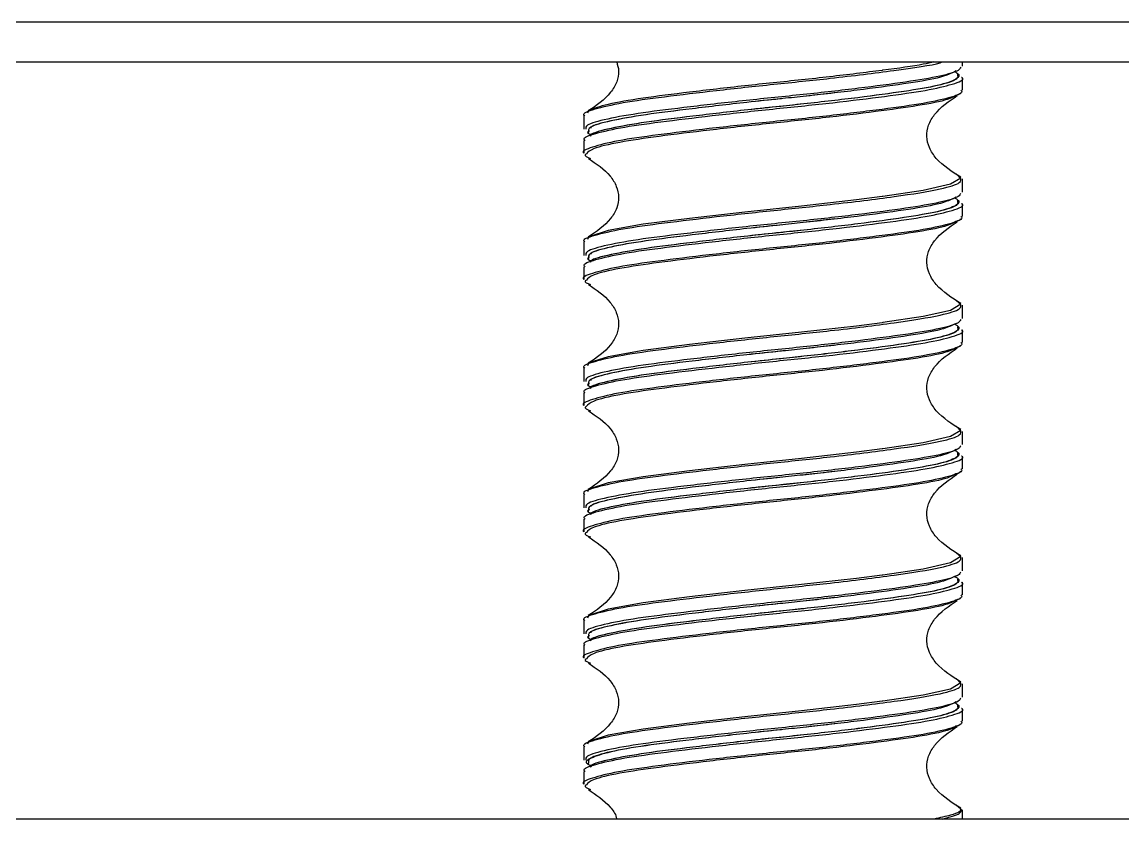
# Model space of a CAD drawing. Header units: millimetres. Extents: x 15 to 1184, y 5 to 1288.
# Drawn here: x 357.72 to 380.96, y 536.6 to 553.44 of the extents above; entities that cross this region are included whole.
import ezdxf

# ---------------------------------------------------------------- set-up
doc = ezdxf.new("R2010")
doc.units = ezdxf.units.MM

msp = doc.modelspace()

# ---------------------------------------------------------------- linework, layer by layer
at = {"color": 7, "linetype": 'Continuous', "lineweight": 25}
for p, q in [((301.709, 553.444), (445.709, 553.444)), ((301.709, 552.601), (445.709, 552.601)), ((377.588, 552.512), (377.588, 552.601)), ((377.588, 552.003), (377.588, 552.272)), ((374.891, 551.948), (374.221, 551.87)), ((369.588, 551.46), (369.588, 551.178)), ((369.692, 551.571), (369.67, 551.514)), ((369.588, 550.938), (369.588, 550.67)), ((377.455, 550.233), (377.516, 550.181)), ((377.588, 549.845), (377.588, 550.126)), ((377.588, 549.336), (377.588, 549.605)), ((374.891, 549.281), (374.221, 549.204)), ((369.692, 548.904), (369.67, 548.848)), ((369.588, 548.793), (369.588, 548.511)), ((369.588, 548.272), (369.588, 548.003)), ((377.455, 547.567), (377.516, 547.515)), ((377.588, 547.178), (377.588, 547.459)), ((377.588, 546.67), (377.588, 546.939)), ((374.891, 546.614), (374.221, 546.537)), ((369.588, 546.127), (369.588, 545.845)), ((369.692, 546.238), (369.67, 546.181)), ((369.588, 545.605), (369.588, 545.336)), ((377.455, 544.9), (377.516, 544.848)), ((377.588, 544.512), (377.588, 544.793)), ((377.588, 544.003), (377.588, 544.272)), ((374.891, 543.948), (374.221, 543.87)), ((369.692, 543.571), (369.67, 543.514)), ((369.588, 543.46), (369.588, 543.178)), ((369.588, 542.938), (369.588, 542.67)), ((377.455, 542.233), (377.516, 542.181)), ((377.588, 541.845), (377.588, 542.126)), ((377.588, 541.336), (377.588, 541.605)), ((374.891, 541.281), (374.221, 541.204)), ((369.588, 540.793), (369.588, 540.511)), ((369.692, 540.904), (369.67, 540.848)), ((369.588, 540.272), (369.588, 540.003)), ((377.455, 539.567), (377.516, 539.515)), ((377.588, 539.178), (377.588, 539.459)), ((377.588, 538.67), (377.588, 538.939)), ((374.891, 538.614), (374.221, 538.537)), ((369.588, 538.127), (369.588, 537.845)), ((369.692, 538.238), (369.67, 538.181)), ((369.588, 537.605), (369.588, 537.336)), ((377.455, 536.9), (377.516, 536.848)), ((377.588, 536.601), (377.588, 536.793)), ((467.042, 536.601), (280.375, 536.601))]:
    msp.add_line(p, q, dxfattribs=at)
at = {"color": 8, "linetype": 'Continuous', "lineweight": 25, "flags": 128}
for points in [[(377.516, 550.181), (377.556, 550.147), (377.334, 550.014), (376.763, 549.883), (375.907, 549.757), (375.891, 549.755), (375.348, 549.686), (374.19, 549.554), (372.992, 549.428), (371.825, 549.294), (370.844, 549.168), (370.106, 549.037), (369.692, 548.904), (369.692, 548.904)], [(377.516, 547.515), (377.556, 547.48), (377.334, 547.348), (376.763, 547.217), (375.907, 547.09), (375.891, 547.088), (375.348, 547.019), (374.19, 546.888), (372.992, 546.762), (371.825, 546.627), (370.844, 546.501), (370.106, 546.37), (369.692, 546.238), (369.692, 546.238)], [(377.516, 544.848), (377.556, 544.813), (377.334, 544.681), (376.763, 544.55), (375.907, 544.424), (375.891, 544.422), (375.348, 544.352), (374.19, 544.221), (372.992, 544.095), (371.825, 543.961), (370.844, 543.835), (370.106, 543.704), (369.692, 543.571), (369.692, 543.571)], [(377.516, 542.181), (377.556, 542.147), (377.334, 542.014), (376.763, 541.883), (375.907, 541.757), (375.891, 541.755), (375.348, 541.686), (374.19, 541.554), (372.992, 541.428), (371.825, 541.294), (370.844, 541.168), (370.106, 541.037), (369.692, 540.904), (369.692, 540.904)], [(377.516, 539.515), (377.556, 539.48), (377.334, 539.348), (376.763, 539.217), (375.907, 539.09), (375.891, 539.088), (375.348, 539.019), (374.19, 538.888), (372.992, 538.762), (371.825, 538.627), (370.844, 538.501), (370.106, 538.37), (369.692, 538.238), (369.692, 538.238)]]:
    msp.add_lwpolyline(points, dxfattribs=at)
at = {"color": 7, "linetype": 'Continuous', "lineweight": 25}
for points, knots in [([(369.611, 551.46), (369.604, 551.466), (369.545, 551.515), (369.793, 551.604), (370.359, 551.741), (371.264, 551.864), (372.373, 551.997), (373.596, 552.129), (374.93, 552.263), (376.182, 552.425), (376.976, 552.533), (377.156, 552.595), (377.173, 552.601)], [0, 0, 0, 0, 0.016208, 0.129015, 0.243943, 0.356309, 0.470634, 0.584823, 0.697281, 0.840497, 0.984342, 1, 1, 1, 1]), ([(370.283, 552.601), (370.302, 552.538), (370.342, 552.399), (370.293, 552.168), (370.102, 551.845), (369.857, 551.682), (369.683, 551.566)], [0, 0, 0, 0, 0.152795, 0.333157, 0.529456, 1, 1, 1, 1]), ([(377.553, 552.488), (377.543, 552.466), (377.515, 552.405), (377.14, 552.295), (376.429, 552.176), (375.419, 552.042), (374.242, 551.91), (373.001, 551.786), (371.822, 551.65), (370.797, 551.525), (370.047, 551.394), (369.627, 551.275), (369.628, 551.205), (369.629, 551.178)], [0, 0, 0, 0, 0.050752, 0.14174, 0.239732, 0.339504, 0.439061, 0.537198, 0.637467, 0.735693, 0.835134, 0.934995, 1, 1, 1, 1]), ([(377.418, 552.397), (377.441, 552.386), (377.548, 552.332), (377.503, 552.237), (377.116, 552.1), (376.389, 551.977), (375.406, 551.844), (374.253, 551.712), (373.036, 551.588), (371.878, 551.451), (370.865, 551.327), (370.136, 551.196), (369.749, 551.095), (369.735, 551.042), (369.732, 551.032)], [0, 0, 0, 0, 0.025469, 0.119899, 0.21604, 0.31002, 0.40571, 0.501193, 0.595313, 0.691481, 0.785686, 0.881057, 0.976833, 1, 1, 1, 1]), ([(377.458, 552.409), (377.355, 552.358), (377.163, 552.263), (376.376, 552.135), (375.396, 552.002), (374.462, 551.895), (373.895, 551.836), (373.731, 551.818)], [0, 0, 0, 0, 0.248225, 0.46621, 0.688159, 0.909629, 1, 1, 1, 1]), ([(369.616, 550.938), (369.608, 550.946), (369.551, 550.998), (369.811, 551.088), (370.394, 551.225), (371.309, 551.348), (372.426, 551.481), (373.653, 551.614), (374.877, 551.737), (375.972, 551.874), (376.863, 551.999), (377.4, 552.13), (377.655, 552.223), (377.577, 552.269), (377.572, 552.272)], [0, 0, 0, 0, 0.018248, 0.11493, 0.213427, 0.309732, 0.407717, 0.505583, 0.601967, 0.700482, 0.797036, 0.894683, 0.992836, 1, 1, 1, 1]), ([(377.553, 552.003), (377.564, 551.993), (377.615, 551.94), (377.336, 551.838), (376.723, 551.707), (375.79, 551.583), (374.665, 551.446), (373.432, 551.322), (372.215, 551.19), (371.13, 551.057), (370.259, 550.934), (369.745, 550.797), (369.528, 550.714), (369.589, 550.67), (369.59, 550.67)], [0, 0, 0, 0, 0.024544, 0.122637, 0.220352, 0.316835, 0.415345, 0.511772, 0.609561, 0.707597, 0.803858, 0.902335, 0.999085, 1, 1, 1, 1]), ([(377.557, 550.162), (377.369, 550.28), (377.101, 550.447), (376.882, 550.777), (376.821, 551.026), (376.864, 551.275), (377.057, 551.604), (377.305, 551.771), (377.48, 551.888)], [0, 0, 0, 0, 0.278352, 0.394277, 0.499967, 0.605663, 0.721601, 1, 1, 1, 1]), ([(377.54, 551.949), (377.542, 551.946), (377.559, 551.928), (377.499, 551.909), (377.449, 551.893)], [0, 0, 0, 0, 0.1675637, 1, 1, 1, 1]), ([(373.75, 551.661), (373.517, 551.636), (372.877, 551.57), (371.873, 551.451), (370.86, 551.327), (370.128, 551.196), (369.737, 551.093), (369.724, 551.038), (369.721, 551.026)], [0, 0, 0, 0, 0.119372, 0.32656, 0.529524, 0.734998, 0.94134, 1, 1, 1, 1]), ([(373.769, 551.822), (373.524, 551.797), (372.874, 551.729), (371.862, 551.609), (370.853, 551.485), (370.132, 551.353), (369.754, 551.257), (369.738, 551.208), (369.736, 551.202)], [0, 0, 0, 0, 0.128457, 0.34054, 0.548296, 0.758623, 0.969841, 1, 1, 1, 1]), ([(369.709, 551.145), (369.679, 551.129), (369.646, 551.111), (369.691, 551.092), (369.695, 551.091)], [0, 0, 0, 0, 0.922928, 1, 1, 1, 1]), ([(369.686, 551.113), (369.68, 551.107), (369.663, 551.091), (369.716, 551.074), (369.75, 551.063)], [0, 0, 0, 0, 0.368279, 1, 1, 1, 1]), ([(369.642, 550.656), (369.633, 550.65), (369.58, 550.619), (369.66, 550.588), (369.727, 550.561)], [0, 0, 0, 0, 0.172983, 1, 1, 1, 1]), ([(369.686, 550.561), (369.853, 550.45), (370.09, 550.292), (370.286, 549.981), (370.34, 549.743), (370.295, 549.502), (370.101, 549.178), (369.856, 549.015), (369.683, 548.9)], [0, 0, 0, 0, 0.273015, 0.389183, 0.496396, 0.603608, 0.720294, 1, 1, 1, 1]), ([(369.611, 548.793), (369.604, 548.799), (369.545, 548.849), (369.793, 548.937), (370.359, 549.074), (371.264, 549.197), (372.372, 549.33), (373.598, 549.463), (374.923, 549.597), (376.213, 549.758), (377.132, 549.903), (377.579, 550.042), (377.559, 550.117), (377.55, 550.15)], [0, 0, 0, 0, 0.013651, 0.108666, 0.205466, 0.300109, 0.396402, 0.49258, 0.5873, 0.707927, 0.829084, 0.925888, 1, 1, 1, 1]), ([(377.553, 549.821), (377.543, 549.799), (377.515, 549.738), (377.14, 549.628), (376.429, 549.509), (375.419, 549.376), (374.242, 549.243), (373.001, 549.12), (371.822, 548.983), (370.797, 548.859), (370.047, 548.727), (369.627, 548.608), (369.628, 548.539), (369.629, 548.511)], [0, 0, 0, 0, 0.050752, 0.14174, 0.239732, 0.339504, 0.439061, 0.537198, 0.637467, 0.735693, 0.835134, 0.934996, 1, 1, 1, 1]), ([(369.616, 548.272), (369.608, 548.28), (369.551, 548.331), (369.811, 548.421), (370.394, 548.559), (371.309, 548.681), (372.426, 548.815), (373.653, 548.947), (374.877, 549.071), (375.972, 549.207), (376.863, 549.332), (377.4, 549.463), (377.655, 549.556), (377.577, 549.602), (377.572, 549.605)], [0, 0, 0, 0, 0.018248, 0.11493, 0.213428, 0.309732, 0.407716, 0.505583, 0.601967, 0.700482, 0.797036, 0.894683, 0.992836, 1, 1, 1, 1]), ([(377.418, 549.73), (377.441, 549.719), (377.548, 549.665), (377.503, 549.57), (377.116, 549.434), (376.389, 549.311), (375.406, 549.177), (374.253, 549.045), (373.036, 548.921), (371.878, 548.785), (370.865, 548.66), (370.136, 548.529), (369.749, 548.428), (369.735, 548.375), (369.732, 548.365)], [0, 0, 0, 0, 0.025469, 0.119899, 0.21604, 0.31002, 0.40571, 0.501193, 0.595313, 0.69148, 0.785686, 0.881057, 0.976833, 1, 1, 1, 1]), ([(377.458, 549.742), (377.355, 549.692), (377.163, 549.597), (376.376, 549.468), (375.396, 549.335), (374.462, 549.229), (373.895, 549.169), (373.731, 549.152)], [0, 0, 0, 0, 0.248225, 0.46621, 0.688159, 0.909629, 1, 1, 1, 1]), ([(377.553, 549.336), (377.564, 549.326), (377.615, 549.273), (377.336, 549.172), (376.723, 549.04), (375.79, 548.916), (374.665, 548.779), (373.432, 548.655), (372.215, 548.523), (371.13, 548.39), (370.259, 548.267), (369.745, 548.13), (369.528, 548.047), (369.589, 548.004), (369.59, 548.003)], [0, 0, 0, 0, 0.024544, 0.122637, 0.220352, 0.316835, 0.415345, 0.511772, 0.609561, 0.707597, 0.803858, 0.902335, 0.999085, 1, 1, 1, 1]), ([(373.769, 549.156), (373.524, 549.13), (372.874, 549.062), (371.862, 548.942), (370.853, 548.818), (370.132, 548.687), (369.754, 548.59), (369.738, 548.542), (369.736, 548.536)], [0, 0, 0, 0, 0.128456, 0.34054, 0.548296, 0.758623, 0.969841, 1, 1, 1, 1]), ([(377.557, 547.496), (377.369, 547.614), (377.101, 547.781), (376.882, 548.11), (376.821, 548.359), (376.864, 548.608), (377.057, 548.937), (377.305, 549.104), (377.48, 549.222)], [0, 0, 0, 0, 0.278352, 0.394277, 0.499982, 0.605663, 0.721601, 1, 1, 1, 1]), ([(377.54, 549.282), (377.542, 549.279), (377.559, 549.261), (377.499, 549.242), (377.449, 549.227)], [0, 0, 0, 0, 0.1675637, 1, 1, 1, 1]), ([(373.75, 548.994), (373.517, 548.97), (372.877, 548.903), (371.873, 548.785), (370.86, 548.66), (370.128, 548.529), (369.737, 548.426), (369.724, 548.372), (369.721, 548.36)], [0, 0, 0, 0, 0.119372, 0.326559, 0.529523, 0.734998, 0.941339, 1, 1, 1, 1]), ([(369.709, 548.479), (369.679, 548.463), (369.646, 548.445), (369.691, 548.426), (369.695, 548.424)], [0, 0, 0, 0, 0.9229195, 1, 1, 1, 1]), ([(369.686, 548.447), (369.68, 548.441), (369.663, 548.425), (369.716, 548.407), (369.75, 548.397)], [0, 0, 0, 0, 0.368269, 1, 1, 1, 1]), ([(369.642, 547.989), (369.633, 547.984), (369.58, 547.953), (369.66, 547.921), (369.727, 547.895)], [0, 0, 0, 0, 0.172987, 1, 1, 1, 1]), ([(369.686, 547.894), (369.853, 547.783), (370.09, 547.625), (370.286, 547.314), (370.34, 547.076), (370.295, 546.836), (370.101, 546.512), (369.856, 546.348), (369.683, 546.233)], [0, 0, 0, 0, 0.273017, 0.389185, 0.496398, 0.603599, 0.720285, 1, 1, 1, 1]), ([(369.611, 546.127), (369.604, 546.133), (369.545, 546.182), (369.793, 546.271), (370.359, 546.408), (371.264, 546.531), (372.372, 546.664), (373.598, 546.796), (374.923, 546.93), (376.213, 547.092), (377.132, 547.236), (377.579, 547.375), (377.559, 547.45), (377.55, 547.483)], [0, 0, 0, 0, 0.013651, 0.108666, 0.205466, 0.300109, 0.396402, 0.49258, 0.5873, 0.707927, 0.829084, 0.925888, 1, 1, 1, 1]), ([(377.553, 547.155), (377.543, 547.133), (377.515, 547.071), (377.14, 546.961), (376.429, 546.842), (375.419, 546.709), (374.242, 546.577), (373.001, 546.453), (371.822, 546.316), (370.797, 546.192), (370.047, 546.06), (369.627, 545.942), (369.628, 545.872), (369.629, 545.845)], [0, 0, 0, 0, 0.050752, 0.14174, 0.239732, 0.339504, 0.439061, 0.537198, 0.637467, 0.735693, 0.835134, 0.934996, 1, 1, 1, 1]), ([(377.418, 547.064), (377.441, 547.052), (377.548, 546.999), (377.503, 546.903), (377.116, 546.767), (376.389, 546.644), (375.406, 546.511), (374.253, 546.378), (373.036, 546.255), (371.878, 546.118), (370.865, 545.994), (370.136, 545.862), (369.749, 545.761), (369.735, 545.709), (369.732, 545.698)], [0, 0, 0, 0, 0.025469, 0.119899, 0.21604, 0.31002, 0.40571, 0.501192, 0.595313, 0.69148, 0.785686, 0.881057, 0.976833, 1, 1, 1, 1]), ([(377.458, 547.075), (377.355, 547.025), (377.163, 546.93), (376.376, 546.802), (375.396, 546.668), (374.462, 546.562), (373.895, 546.502), (373.731, 546.485)], [0, 0, 0, 0, 0.248224, 0.46621, 0.688159, 0.909629, 1, 1, 1, 1]), ([(369.616, 545.605), (369.608, 545.613), (369.551, 545.664), (369.811, 545.755), (370.394, 545.892), (371.309, 546.015), (372.426, 546.148), (373.653, 546.28), (374.877, 546.404), (375.972, 546.541), (376.863, 546.665), (377.4, 546.796), (377.655, 546.89), (377.577, 546.936), (377.572, 546.939)], [0, 0, 0, 0, 0.018248, 0.11493, 0.213428, 0.309732, 0.407716, 0.505584, 0.601967, 0.700482, 0.797036, 0.894683, 0.992836, 1, 1, 1, 1]), ([(377.553, 546.67), (377.564, 546.659), (377.615, 546.606), (377.336, 546.505), (376.723, 546.374), (375.79, 546.249), (374.665, 546.113), (373.432, 545.989), (372.215, 545.857), (371.13, 545.723), (370.259, 545.601), (369.745, 545.463), (369.528, 545.381), (369.589, 545.337), (369.59, 545.336)], [0, 0, 0, 0, 0.024544, 0.122637, 0.220352, 0.316835, 0.415345, 0.511772, 0.609561, 0.707597, 0.803858, 0.902335, 0.999085, 1, 1, 1, 1]), ([(377.557, 544.829), (377.369, 544.947), (377.101, 545.114), (376.882, 545.444), (376.821, 545.693), (376.864, 545.941), (377.057, 546.271), (377.305, 546.437), (377.48, 546.555)], [0, 0, 0, 0, 0.2783485, 0.3942722, 0.4999766, 0.6056708, 0.7215948, 1, 1, 1, 1]), ([(377.54, 546.615), (377.542, 546.612), (377.559, 546.595), (377.499, 546.576), (377.449, 546.56)], [0, 0, 0, 0, 0.1675637, 1, 1, 1, 1]), ([(373.75, 546.327), (373.517, 546.303), (372.877, 546.236), (371.873, 546.118), (370.86, 545.994), (370.128, 545.862), (369.737, 545.759), (369.724, 545.705), (369.721, 545.693)], [0, 0, 0, 0, 0.119372, 0.326559, 0.529523, 0.734998, 0.941339, 1, 1, 1, 1]), ([(373.769, 546.489), (373.524, 546.463), (372.874, 546.395), (371.862, 546.276), (370.853, 546.151), (370.132, 546.02), (369.754, 545.923), (369.738, 545.875), (369.736, 545.869)], [0, 0, 0, 0, 0.128456, 0.34054, 0.548296, 0.758624, 0.969841, 1, 1, 1, 1]), ([(369.709, 545.812), (369.679, 545.796), (369.646, 545.778), (369.691, 545.759), (369.695, 545.758)], [0, 0, 0, 0, 0.9229195, 1, 1, 1, 1]), ([(369.686, 545.78), (369.68, 545.774), (369.663, 545.758), (369.716, 545.741), (369.75, 545.73)], [0, 0, 0, 0, 0.368273, 1, 1, 1, 1]), ([(369.642, 545.322), (369.633, 545.317), (369.58, 545.286), (369.66, 545.254), (369.727, 545.228)], [0, 0, 0, 0, 0.172987, 1, 1, 1, 1]), ([(369.686, 545.227), (369.853, 545.117), (370.09, 544.959), (370.286, 544.647), (370.34, 544.41), (370.295, 544.169), (370.101, 543.845), (369.856, 543.682), (369.683, 543.566)], [0, 0, 0, 0, 0.273008, 0.389187, 0.496399, 0.6036, 0.720286, 1, 1, 1, 1]), ([(369.611, 543.46), (369.604, 543.466), (369.545, 543.515), (369.793, 543.604), (370.359, 543.741), (371.264, 543.864), (372.372, 543.997), (373.598, 544.129), (374.923, 544.263), (376.213, 544.425), (377.132, 544.569), (377.579, 544.708), (377.559, 544.784), (377.55, 544.816)], [0, 0, 0, 0, 0.013652, 0.108666, 0.205466, 0.300109, 0.396402, 0.49258, 0.5873, 0.707927, 0.829084, 0.925888, 1, 1, 1, 1]), ([(377.553, 544.488), (377.543, 544.466), (377.515, 544.405), (377.14, 544.295), (376.429, 544.176), (375.419, 544.042), (374.242, 543.91), (373.001, 543.786), (371.822, 543.649), (370.797, 543.525), (370.047, 543.394), (369.627, 543.275), (369.628, 543.205), (369.629, 543.178)], [0, 0, 0, 0, 0.050752, 0.14174, 0.239732, 0.339504, 0.439061, 0.537198, 0.637467, 0.735693, 0.835134, 0.934996, 1, 1, 1, 1]), ([(377.458, 544.409), (377.355, 544.358), (377.163, 544.263), (376.376, 544.135), (375.396, 544.002), (374.462, 543.895), (373.895, 543.836), (373.731, 543.818)], [0, 0, 0, 0, 0.248224, 0.46621, 0.688159, 0.90963, 1, 1, 1, 1]), ([(369.616, 542.938), (369.608, 542.946), (369.551, 542.998), (369.811, 543.088), (370.394, 543.225), (371.309, 543.348), (372.426, 543.481), (373.653, 543.614), (374.877, 543.737), (375.972, 543.874), (376.863, 543.999), (377.4, 544.13), (377.655, 544.223), (377.577, 544.269), (377.572, 544.272)], [0, 0, 0, 0, 0.018248, 0.11493, 0.213428, 0.309732, 0.407717, 0.505584, 0.601967, 0.700482, 0.797036, 0.894683, 0.992836, 1, 1, 1, 1]), ([(377.418, 544.397), (377.441, 544.386), (377.548, 544.332), (377.503, 544.237), (377.116, 544.1), (376.389, 543.977), (375.406, 543.844), (374.253, 543.712), (373.036, 543.588), (371.878, 543.451), (370.865, 543.327), (370.136, 543.196), (369.749, 543.095), (369.735, 543.042), (369.732, 543.032)], [0, 0, 0, 0, 0.025469, 0.119899, 0.21604, 0.31002, 0.40571, 0.501192, 0.595313, 0.69148, 0.785686, 0.881057, 0.976833, 1, 1, 1, 1]), ([(377.553, 544.003), (377.564, 543.993), (377.615, 543.94), (377.336, 543.838), (376.723, 543.707), (375.79, 543.583), (374.665, 543.446), (373.432, 543.322), (372.215, 543.19), (371.13, 543.057), (370.259, 542.934), (369.745, 542.797), (369.528, 542.714), (369.589, 542.67), (369.59, 542.67)], [0, 0, 0, 0, 0.024544, 0.122637, 0.220352, 0.316835, 0.415344, 0.511772, 0.60956, 0.707597, 0.803858, 0.902335, 0.999085, 1, 1, 1, 1]), ([(377.54, 543.949), (377.542, 543.946), (377.559, 543.928), (377.499, 543.909), (377.449, 543.893)], [0, 0, 0, 0, 0.167565, 1, 1, 1, 1]), ([(373.769, 543.822), (373.524, 543.797), (372.874, 543.729), (371.862, 543.609), (370.853, 543.485), (370.132, 543.354), (369.754, 543.257), (369.738, 543.208), (369.736, 543.202)], [0, 0, 0, 0, 0.128457, 0.340541, 0.548296, 0.758624, 0.969842, 1, 1, 1, 1]), ([(377.557, 542.162), (377.369, 542.28), (377.101, 542.447), (376.882, 542.777), (376.821, 543.026), (376.864, 543.275), (377.057, 543.604), (377.305, 543.771), (377.48, 543.888)], [0, 0, 0, 0, 0.2783591, 0.3942701, 0.4999748, 0.6056694, 0.7215938, 1, 1, 1, 1]), ([(373.75, 543.661), (373.517, 543.636), (372.877, 543.57), (371.873, 543.451), (370.86, 543.327), (370.128, 543.196), (369.737, 543.093), (369.724, 543.038), (369.721, 543.026)], [0, 0, 0, 0, 0.119372, 0.32656, 0.529523, 0.734999, 0.941339, 1, 1, 1, 1]), ([(369.709, 543.145), (369.679, 543.129), (369.646, 543.111), (369.691, 543.092), (369.695, 543.091)], [0, 0, 0, 0, 0.922927, 1, 1, 1, 1]), ([(369.686, 543.113), (369.68, 543.107), (369.663, 543.091), (369.716, 543.074), (369.75, 543.063)], [0, 0, 0, 0, 0.368273, 1, 1, 1, 1]), ([(369.642, 542.656), (369.633, 542.65), (369.58, 542.619), (369.66, 542.588), (369.727, 542.561)], [0, 0, 0, 0, 0.172987, 1, 1, 1, 1]), ([(369.686, 542.561), (369.853, 542.45), (370.09, 542.292), (370.286, 541.981), (370.34, 541.743), (370.295, 541.502), (370.101, 541.178), (369.856, 541.015), (369.683, 540.9)], [0, 0, 0, 0, 0.273014, 0.389191, 0.496403, 0.603603, 0.720288, 1, 1, 1, 1]), ([(369.611, 540.793), (369.604, 540.799), (369.545, 540.849), (369.793, 540.937), (370.359, 541.074), (371.264, 541.197), (372.372, 541.33), (373.598, 541.463), (374.923, 541.597), (376.213, 541.758), (377.132, 541.903), (377.579, 542.042), (377.559, 542.117), (377.55, 542.15)], [0, 0, 0, 0, 0.013652, 0.108666, 0.205466, 0.300109, 0.396402, 0.49258, 0.5873, 0.707927, 0.829084, 0.925888, 1, 1, 1, 1]), ([(377.553, 541.821), (377.543, 541.799), (377.515, 541.738), (377.14, 541.628), (376.429, 541.509), (375.419, 541.376), (374.242, 541.243), (373.001, 541.12), (371.822, 540.983), (370.797, 540.859), (370.047, 540.727), (369.627, 540.608), (369.628, 540.539), (369.629, 540.511)], [0, 0, 0, 0, 0.050752, 0.14174, 0.239732, 0.339504, 0.439061, 0.537198, 0.637467, 0.735693, 0.835134, 0.934996, 1, 1, 1, 1]), ([(377.418, 541.73), (377.441, 541.719), (377.548, 541.665), (377.503, 541.57), (377.116, 541.434), (376.389, 541.311), (375.406, 541.177), (374.253, 541.045), (373.036, 540.921), (371.878, 540.785), (370.865, 540.66), (370.136, 540.529), (369.749, 540.428), (369.735, 540.375), (369.732, 540.365)], [0, 0, 0, 0, 0.025469, 0.119899, 0.21604, 0.31002, 0.40571, 0.501192, 0.595312, 0.69148, 0.785686, 0.881057, 0.976833, 1, 1, 1, 1]), ([(377.458, 541.742), (377.355, 541.692), (377.163, 541.597), (376.376, 541.468), (375.396, 541.335), (374.462, 541.229), (373.895, 541.169), (373.731, 541.152)], [0, 0, 0, 0, 0.248224, 0.46621, 0.688159, 0.90963, 1, 1, 1, 1]), ([(369.616, 540.272), (369.608, 540.28), (369.551, 540.331), (369.811, 540.421), (370.394, 540.558), (371.309, 540.681), (372.426, 540.815), (373.653, 540.947), (374.877, 541.071), (375.972, 541.207), (376.863, 541.332), (377.4, 541.463), (377.655, 541.556), (377.577, 541.602), (377.572, 541.605)], [0, 0, 0, 0, 0.018248, 0.11493, 0.213428, 0.309732, 0.407717, 0.505584, 0.601968, 0.700482, 0.797036, 0.894683, 0.992837, 1, 1, 1, 1]), ([(377.553, 541.336), (377.564, 541.326), (377.615, 541.273), (377.336, 541.172), (376.723, 541.04), (375.79, 540.916), (374.665, 540.779), (373.432, 540.655), (372.215, 540.523), (371.13, 540.39), (370.259, 540.267), (369.745, 540.13), (369.528, 540.047), (369.589, 540.004), (369.59, 540.003)], [0, 0, 0, 0, 0.024544, 0.122637, 0.220352, 0.316835, 0.415345, 0.511772, 0.609561, 0.707597, 0.803858, 0.902335, 0.999085, 1, 1, 1, 1]), ([(373.769, 541.156), (373.524, 541.13), (372.874, 541.062), (371.862, 540.942), (370.853, 540.818), (370.132, 540.687), (369.754, 540.59), (369.738, 540.542), (369.736, 540.536)], [0, 0, 0, 0, 0.128457, 0.340541, 0.548296, 0.758624, 0.969842, 1, 1, 1, 1]), ([(377.557, 539.496), (377.369, 539.614), (377.101, 539.781), (376.882, 540.11), (376.821, 540.359), (376.864, 540.608), (377.057, 540.937), (377.305, 541.104), (377.48, 541.222)], [0, 0, 0, 0, 0.27835, 0.394268, 0.499973, 0.605668, 0.721593, 1, 1, 1, 1]), ([(377.54, 541.282), (377.542, 541.279), (377.559, 541.261), (377.499, 541.243), (377.449, 541.227)], [0, 0, 0, 0, 0.1675637, 1, 1, 1, 1]), ([(373.75, 540.994), (373.517, 540.97), (372.877, 540.903), (371.873, 540.784), (370.86, 540.66), (370.128, 540.529), (369.737, 540.426), (369.724, 540.372), (369.721, 540.36)], [0, 0, 0, 0, 0.119372, 0.32656, 0.529523, 0.734999, 0.941339, 1, 1, 1, 1]), ([(369.709, 540.479), (369.679, 540.462), (369.646, 540.445), (369.691, 540.426), (369.695, 540.424)], [0, 0, 0, 0, 0.922927, 1, 1, 1, 1]), ([(369.686, 540.447), (369.68, 540.441), (369.663, 540.425), (369.716, 540.407), (369.75, 540.397)], [0, 0, 0, 0, 0.368273, 1, 1, 1, 1]), ([(369.642, 539.989), (369.633, 539.984), (369.58, 539.953), (369.66, 539.921), (369.727, 539.895)], [0, 0, 0, 0, 0.172985, 1, 1, 1, 1]), ([(369.686, 539.894), (369.853, 539.783), (370.09, 539.625), (370.286, 539.314), (370.34, 539.076), (370.295, 538.836), (370.101, 538.512), (369.856, 538.348), (369.683, 538.233)], [0, 0, 0, 0, 0.273015, 0.389187, 0.496399, 0.603606, 0.720291, 1, 1, 1, 1]), ([(369.611, 538.127), (369.604, 538.133), (369.545, 538.182), (369.793, 538.271), (370.359, 538.408), (371.264, 538.531), (372.372, 538.664), (373.598, 538.796), (374.923, 538.93), (376.213, 539.092), (377.132, 539.236), (377.579, 539.375), (377.559, 539.45), (377.55, 539.483)], [0, 0, 0, 0, 0.013652, 0.108666, 0.205466, 0.300109, 0.396402, 0.49258, 0.5873, 0.707927, 0.829084, 0.925888, 1, 1, 1, 1]), ([(377.553, 539.155), (377.543, 539.133), (377.515, 539.071), (377.14, 538.961), (376.429, 538.842), (375.419, 538.709), (374.242, 538.577), (373.001, 538.453), (371.822, 538.316), (370.797, 538.192), (370.047, 538.06), (369.627, 537.942), (369.628, 537.872), (369.629, 537.845)], [0, 0, 0, 0, 0.0507527, 0.1417399, 0.2397321, 0.339504, 0.4390612, 0.5371977, 0.6374673, 0.7356931, 0.835134, 0.9349956, 1, 1, 1, 1]), ([(377.418, 539.064), (377.441, 539.052), (377.548, 538.999), (377.503, 538.903), (377.116, 538.767), (376.389, 538.644), (375.406, 538.511), (374.253, 538.378), (373.036, 538.255), (371.878, 538.118), (370.865, 537.994), (370.136, 537.862), (369.749, 537.761), (369.735, 537.709), (369.732, 537.698)], [0, 0, 0, 0, 0.025469, 0.119899, 0.21604, 0.31002, 0.40571, 0.501193, 0.595313, 0.691481, 0.785686, 0.881057, 0.976833, 1, 1, 1, 1]), ([(377.458, 539.075), (377.355, 539.025), (377.163, 538.93), (376.376, 538.802), (375.396, 538.668), (374.462, 538.562), (373.895, 538.502), (373.731, 538.485)], [0, 0, 0, 0, 0.248224, 0.46621, 0.688159, 0.90963, 1, 1, 1, 1]), ([(369.616, 537.605), (369.608, 537.613), (369.551, 537.664), (369.811, 537.755), (370.394, 537.892), (371.309, 538.015), (372.426, 538.148), (373.653, 538.28), (374.877, 538.404), (375.972, 538.541), (376.863, 538.665), (377.4, 538.796), (377.655, 538.89), (377.577, 538.936), (377.572, 538.939)], [0, 0, 0, 0, 0.0182477, 0.1149299, 0.2134275, 0.3097322, 0.4077166, 0.5055834, 0.6019673, 0.700482, 0.7970363, 0.8946829, 0.9928363, 1, 1, 1, 1]), ([(377.553, 538.67), (377.564, 538.659), (377.615, 538.606), (377.336, 538.505), (376.723, 538.374), (375.79, 538.249), (374.665, 538.113), (373.432, 537.989), (372.215, 537.857), (371.13, 537.723), (370.259, 537.601), (369.745, 537.463), (369.528, 537.381), (369.589, 537.337), (369.59, 537.336)], [0, 0, 0, 0, 0.024544, 0.122637, 0.220352, 0.316835, 0.415345, 0.511772, 0.609561, 0.707597, 0.803858, 0.902335, 0.999085, 1, 1, 1, 1]), ([(377.54, 538.615), (377.542, 538.612), (377.559, 538.595), (377.499, 538.576), (377.449, 538.56)], [0, 0, 0, 0, 0.167564, 1, 1, 1, 1]), ([(373.769, 538.489), (373.524, 538.463), (372.875, 538.395), (371.86, 538.276), (370.86, 538.151), (370.103, 538.02), (369.713, 537.886), (369.587, 537.804), (369.691, 537.759), (369.695, 537.758)], [0, 0, 0, 0, 0.108501, 0.287638, 0.463119, 0.640772, 0.819177, 0.994153, 1, 1, 1, 1]), ([(377.557, 536.829), (377.369, 536.947), (377.101, 537.114), (376.882, 537.444), (376.821, 537.693), (376.864, 537.941), (377.057, 538.271), (377.305, 538.437), (377.48, 538.555)], [0, 0, 0, 0, 0.278356, 0.394274, 0.499972, 0.605667, 0.721592, 1, 1, 1, 1]), ([(373.75, 538.327), (373.517, 538.303), (372.877, 538.236), (371.873, 538.118), (370.86, 537.994), (370.128, 537.862), (369.737, 537.759), (369.724, 537.705), (369.721, 537.693)], [0, 0, 0, 0, 0.119372, 0.32656, 0.529524, 0.734999, 0.941339, 1, 1, 1, 1]), ([(369.686, 537.78), (369.68, 537.774), (369.663, 537.758), (369.716, 537.741), (369.75, 537.73)], [0, 0, 0, 0, 0.368276, 1, 1, 1, 1]), ([(369.642, 537.322), (369.633, 537.317), (369.58, 537.286), (369.66, 537.254), (369.727, 537.228)], [0, 0, 0, 0, 0.172985, 1, 1, 1, 1]), ([(369.686, 537.227), (369.848, 537.115), (370.078, 536.956), (370.263, 536.707), (370.281, 536.613), (370.283, 536.601)], [0, 0, 0, 0, 0.6731548, 0.9595813, 1, 1, 1, 1]), ([(377.173, 536.601), (377.318, 536.64), (377.592, 536.714), (377.563, 536.784), (377.55, 536.816)], [0, 0, 0, 0, 0.5301268, 1, 1, 1, 1])]:
    msp.add_open_spline(points, degree=3, knots=knots, dxfattribs=at)
at = {"color": 8, "linetype": 'Continuous', "lineweight": 25}
for points, knots in [([(376.988, 552.601), (376.918, 552.584), (376.674, 552.523), (376.226, 552.466), (375.725, 552.4), (375.189, 552.331), (374.205, 552.22), (372.974, 552.096), (371.804, 551.959), (370.802, 551.835), (370.033, 551.703), (369.806, 551.615), (369.692, 551.571)], [0, 0, 0, 0, 0.049726, 0.174635, 0.176669, 0.242613, 0.369237, 0.494052, 0.621582, 0.746513, 0.872988, 1, 1, 1, 1]), ([(377.482, 552.337), (377.492, 552.304), (377.514, 552.228), (377.114, 552.1), (376.397, 551.977), (375.409, 551.844), (374.48, 551.738), (373.914, 551.678), (373.75, 551.661)], [0, 0, 0, 0, 0.151827, 0.345977, 0.535761, 0.729, 0.921822, 1, 1, 1, 1]), ([(377.449, 551.893), (377.401, 551.865), (377.282, 551.792), (376.687, 551.675), (375.779, 551.551), (374.658, 551.414), (373.436, 551.291), (372.229, 551.159), (371.148, 551.025), (370.3, 550.902), (369.749, 550.772), (369.676, 550.692), (369.642, 550.656)], [0, 0, 0, 0, 0.068758, 0.174058, 0.27803, 0.384186, 0.488097, 0.593477, 0.699123, 0.802853, 0.908975, 1, 1, 1, 1]), ([(373.731, 551.818), (373.498, 551.794), (372.86, 551.727), (371.858, 551.609), (370.851, 551.485), (370.109, 551.353), (369.677, 551.226), (369.683, 551.149), (369.686, 551.113)], [0, 0, 0, 0, 0.106648, 0.292585, 0.474726, 0.659126, 0.844308, 1, 1, 1, 1]), ([(377.482, 549.67), (377.492, 549.637), (377.514, 549.561), (377.114, 549.434), (376.397, 549.311), (375.409, 549.177), (374.48, 549.071), (373.914, 549.011), (373.75, 548.994)], [0, 0, 0, 0, 0.151828, 0.345978, 0.535762, 0.728999, 0.921822, 1, 1, 1, 1]), ([(377.449, 549.227), (377.401, 549.198), (377.282, 549.125), (376.687, 549.009), (375.779, 548.885), (374.658, 548.748), (373.436, 548.624), (372.229, 548.492), (371.148, 548.359), (370.3, 548.236), (369.749, 548.105), (369.676, 548.026), (369.642, 547.989)], [0, 0, 0, 0, 0.068757, 0.174059, 0.27803, 0.384186, 0.488097, 0.593476, 0.699123, 0.802853, 0.908975, 1, 1, 1, 1]), ([(373.731, 549.152), (373.498, 549.127), (372.86, 549.061), (371.858, 548.942), (370.851, 548.818), (370.109, 548.687), (369.677, 548.56), (369.683, 548.482), (369.686, 548.447)], [0, 0, 0, 0, 0.106647, 0.292585, 0.474726, 0.659126, 0.844308, 1, 1, 1, 1]), ([(377.482, 547.004), (377.492, 546.97), (377.514, 546.894), (377.114, 546.767), (376.397, 546.644), (375.409, 546.51), (374.48, 546.404), (373.914, 546.345), (373.75, 546.327)], [0, 0, 0, 0, 0.151828, 0.345978, 0.535762, 0.729, 0.921821, 1, 1, 1, 1]), ([(377.449, 546.56), (377.401, 546.531), (377.282, 546.459), (376.687, 546.342), (375.779, 546.218), (374.658, 546.081), (373.436, 545.957), (372.229, 545.825), (371.148, 545.692), (370.3, 545.569), (369.749, 545.438), (369.676, 545.359), (369.642, 545.322)], [0, 0, 0, 0, 0.068757, 0.174059, 0.27803, 0.384186, 0.488097, 0.593476, 0.699123, 0.802853, 0.908975, 1, 1, 1, 1]), ([(373.731, 546.485), (373.498, 546.461), (372.86, 546.394), (371.858, 546.276), (370.851, 546.152), (370.109, 546.02), (369.677, 545.893), (369.683, 545.815), (369.686, 545.78)], [0, 0, 0, 0, 0.106647, 0.292585, 0.474726, 0.659126, 0.844308, 1, 1, 1, 1]), ([(377.482, 544.337), (377.492, 544.304), (377.514, 544.228), (377.114, 544.1), (376.397, 543.977), (375.409, 543.844), (374.48, 543.738), (373.914, 543.678), (373.75, 543.661)], [0, 0, 0, 0, 0.151828, 0.345978, 0.535762, 0.729, 0.921822, 1, 1, 1, 1]), ([(377.449, 543.893), (377.401, 543.865), (377.282, 543.792), (376.687, 543.675), (375.779, 543.551), (374.658, 543.414), (373.436, 543.291), (372.229, 543.159), (371.148, 543.025), (370.3, 542.902), (369.749, 542.771), (369.676, 542.692), (369.642, 542.656)], [0, 0, 0, 0, 0.068758, 0.174059, 0.278031, 0.384186, 0.488097, 0.593477, 0.699123, 0.802853, 0.908976, 1, 1, 1, 1]), ([(373.731, 543.818), (373.498, 543.794), (372.86, 543.727), (371.858, 543.609), (370.851, 543.485), (370.109, 543.353), (369.677, 543.226), (369.683, 543.149), (369.686, 543.113)], [0, 0, 0, 0, 0.106647, 0.292586, 0.474727, 0.659127, 0.844308, 1, 1, 1, 1]), ([(377.482, 541.67), (377.492, 541.637), (377.514, 541.561), (377.114, 541.434), (376.397, 541.311), (375.409, 541.177), (374.48, 541.071), (373.914, 541.011), (373.75, 540.994)], [0, 0, 0, 0, 0.151828, 0.345978, 0.535762, 0.729, 0.921822, 1, 1, 1, 1]), ([(377.449, 541.227), (377.401, 541.198), (377.282, 541.125), (376.687, 541.009), (375.779, 540.885), (374.658, 540.748), (373.436, 540.624), (372.229, 540.492), (371.148, 540.358), (370.3, 540.236), (369.749, 540.105), (369.676, 540.026), (369.642, 539.989)], [0, 0, 0, 0, 0.068758, 0.174059, 0.27803, 0.384186, 0.488097, 0.593477, 0.699123, 0.802853, 0.908975, 1, 1, 1, 1]), ([(373.731, 541.152), (373.498, 541.127), (372.86, 541.061), (371.858, 540.942), (370.851, 540.818), (370.109, 540.687), (369.677, 540.56), (369.683, 540.482), (369.686, 540.447)], [0, 0, 0, 0, 0.106647, 0.292586, 0.474727, 0.659127, 0.844308, 1, 1, 1, 1]), ([(377.482, 539.004), (377.492, 538.97), (377.514, 538.894), (377.114, 538.767), (376.397, 538.644), (375.409, 538.51), (374.48, 538.404), (373.914, 538.345), (373.75, 538.327)], [0, 0, 0, 0, 0.151828, 0.345978, 0.535762, 0.729, 0.921822, 1, 1, 1, 1]), ([(377.449, 538.56), (377.401, 538.531), (377.282, 538.459), (376.687, 538.342), (375.779, 538.218), (374.658, 538.081), (373.436, 537.957), (372.229, 537.825), (371.148, 537.692), (370.3, 537.569), (369.749, 537.438), (369.676, 537.359), (369.642, 537.322)], [0, 0, 0, 0, 0.068758, 0.174059, 0.27803, 0.384186, 0.488097, 0.593477, 0.699123, 0.802853, 0.908975, 1, 1, 1, 1]), ([(373.731, 538.485), (373.498, 538.461), (372.86, 538.394), (371.858, 538.276), (370.851, 538.152), (370.109, 538.02), (369.677, 537.893), (369.683, 537.815), (369.686, 537.78)], [0, 0, 0, 0, 0.106647, 0.292586, 0.474726, 0.659126, 0.844308, 1, 1, 1, 1]), ([(377.516, 536.848), (377.532, 536.837), (377.608, 536.783), (377.443, 536.698), (377.112, 536.628), (376.988, 536.601)], [0, 0, 0, 0, 0.14469, 0.677741, 1, 1, 1, 1])]:
    msp.add_open_spline(points, degree=3, knots=knots, dxfattribs=at)

doc.saveas('drawing.dxf')
